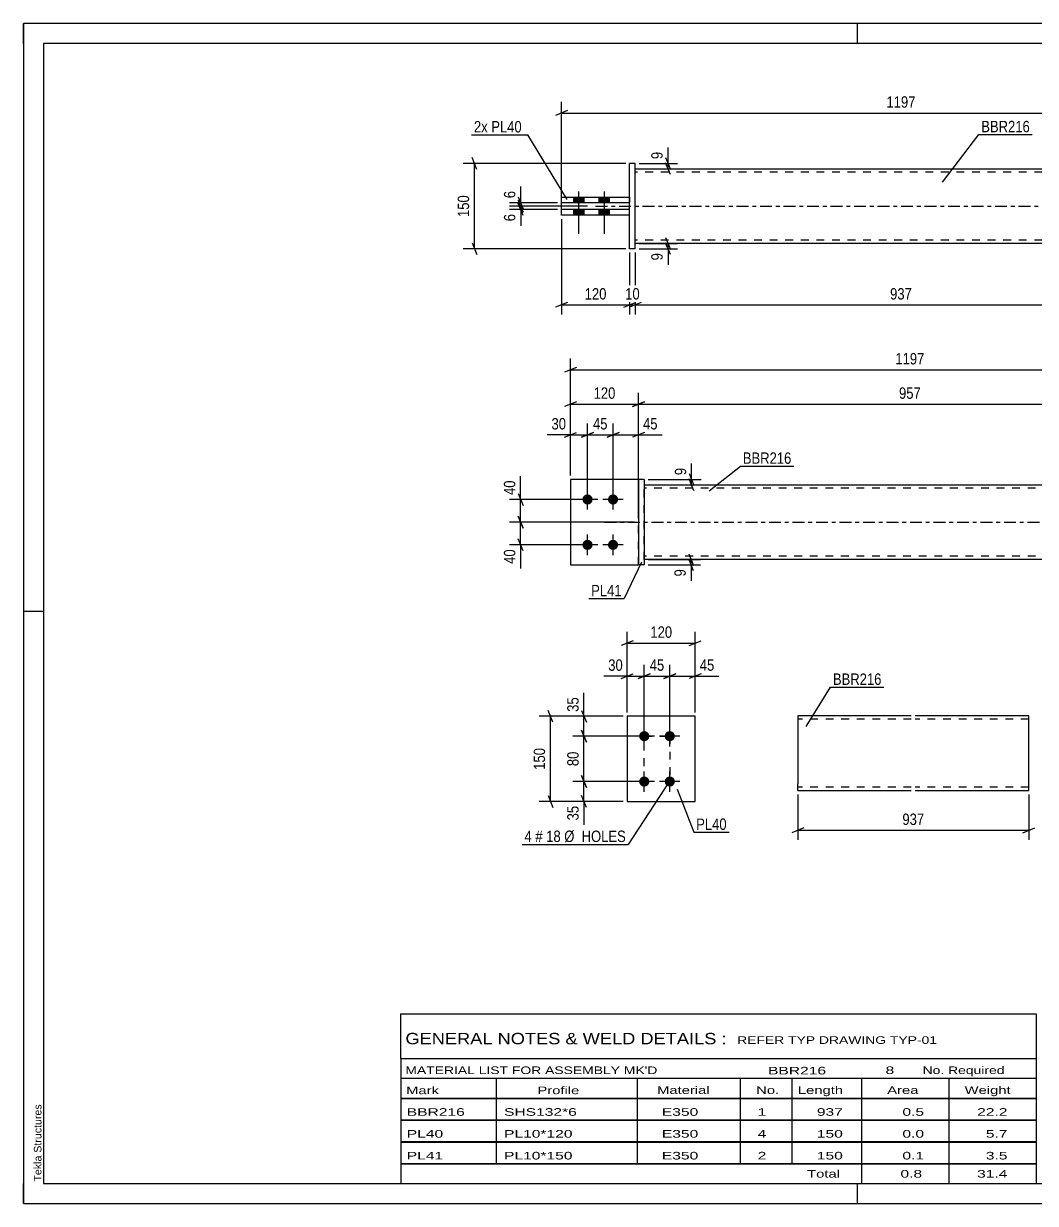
# Model space of a CAD drawing. Header units: millimetres. Extents: x 0 to 420, y 0 to 297.
# Drawn here: x 0 to 254.8, y 0 to 297 of the extents above; entities that cross this region are included whole.
import ezdxf

# ---------------------------------------------------------------- set-up
doc = ezdxf.new("R2010")
doc.units = ezdxf.units.MM
doc.linetypes.add('DXK_LINE_DOT2', pattern=[3.9198, 1.9599, -1.9599])
doc.linetypes.add('DXK_LINE_DOT3', pattern=[5.9187, 2.979, -0.9799, 0.9799, -0.9799])
doc.styles.add('Arial', font='ARIAL.TTF', dxfattribs={"height": 0.2})
doc.styles.add('Arial Narrow', font='ARIALN.TTF', dxfattribs={"height": 0.2})

# ---------------------------------------------------------------- blocks, each defined once
blk = doc.blocks.new('Unknown-581633060-1163')
at = {"color": 5, "linetype": 'Continuous'}
for p, q in [((420, 297), (0, 297)), ((0, 297), (0, 0)), ((0, 292), (0, 297)), ((210, 292), (210, 297)), ((415, 292), (5, 292)), ((5, 292), (5, 5)), ((5, 149), (0, 149)), ((0, 0), (0, 5)), ((5, 5), (415, 5)), ((210, 0), (210, 5)), ((0, 0), (420, 0))]:
    blk.add_line(p, q, dxfattribs=at)
at = {"color": 174, "linetype": 'Continuous', "style": 'Arial'}
blk.add_text('Tekla Structures', height=1.9102, rotation=90, dxfattribs=at).set_placement((4.5, 5.5))
blk = doc.blocks.new('Part-581633060-1810 - 1791')
at = {"color": 2, "linetype": 'Continuous'}
for p, q in [((156.3, 180.92), (290.12, 180.92)), ((290.12, 162.06), (156.3, 162.06))]:
    blk.add_line(p, q, dxfattribs=at)
at = {"color": 7, "linetype": 'DXK_LINE_DOT2'}
for p, q in [((156.3, 162.06), (156.3, 180.92)), ((290.12, 180.06), (156.3, 180.06)), ((290.12, 162.06), (290.12, 180.92)), ((290.12, 162.92), (156.3, 162.92))]:
    blk.add_line(p, q, dxfattribs=at)
at = {"color": 7, "linetype": 'DXK_LINE_DOT3'}
blk.add_line((146.3, 171.49), (300.12, 171.49), dxfattribs=at)
blk = doc.blocks.new('Bolt-581633060-1799 - 1791')
at = {"linetype": 'Continuous'}
for points in [[(142.02, 175.92, -1), (142.02, 178.49, -1)], [(148.45, 175.92, -1), (148.45, 178.49, -1)], [(142.02, 164.49, -1), (142.02, 167.06, -1)], [(148.45, 164.49, -1), (148.45, 167.06, -1)]]:
    blk.add_hatch(color=1, dxfattribs=at).paths.add_polyline_path(points)
at = {"color": 1, "linetype": 'Continuous'}
for p, q in [((142.02, 174.64), (142.02, 179.78)), ((148.45, 174.64), (148.45, 179.78)), ((144.59, 177.21), (139.45, 177.21)), ((151.02, 177.21), (145.87, 177.21)), ((142.02, 163.21), (142.02, 168.35)), ((148.45, 163.21), (148.45, 168.35)), ((144.59, 165.78), (139.45, 165.78)), ((151.02, 165.78), (145.87, 165.78))]:
    blk.add_line(p, q, dxfattribs=at)
blk = doc.blocks.new('Part-581633060-1820 - 1791')
at = {"color": 2, "linetype": 'Continuous'}
for p, q in [((156.3, 182.21), (154.87, 182.21)), ((154.87, 182.21), (154.87, 160.78)), ((156.3, 182.21), (156.3, 160.78)), ((156.3, 160.78), (154.87, 160.78))]:
    blk.add_line(p, q, dxfattribs=at)
blk = doc.blocks.new('Part-581633060-1825 - 1791')
at = {"color": 7, "linetype": 'DXK_LINE_DOT2'}
for p, q in [((154.87, 182.21), (137.73, 182.21)), ((137.73, 182.21), (137.73, 160.78)), ((154.87, 160.78), (154.87, 182.21)), ((137.73, 160.78), (154.87, 160.78))]:
    blk.add_line(p, q, dxfattribs=at)
blk = doc.blocks.new('Part-581633060-1830 - 1791')
at = {"color": 2, "linetype": 'Continuous'}
for p, q in [((154.87, 182.21), (137.73, 182.21)), ((137.73, 182.21), (137.73, 160.78)), ((137.73, 160.78), (154.87, 160.78))]:
    blk.add_line(p, q, dxfattribs=at)
at = {"color": 7, "linetype": 'DXK_LINE_DOT2'}
blk.add_line((154.87, 160.78), (154.87, 182.21), dxfattribs=at)
blk = doc.blocks.new('Part-581633060-2156 - 2128')
at = {"color": 2, "linetype": 'Continuous'}
for p, q in [((154.06, 260.48), (287.87, 260.48)), ((287.87, 241.63), (154.06, 241.63))]:
    blk.add_line(p, q, dxfattribs=at)
at = {"color": 7, "linetype": 'DXK_LINE_DOT2'}
for p, q in [((154.06, 241.63), (154.06, 260.48)), ((287.87, 259.63), (154.06, 259.63)), ((287.87, 260.48), (287.87, 241.63)), ((287.87, 242.48), (154.06, 242.48))]:
    blk.add_line(p, q, dxfattribs=at)
at = {"color": 7, "linetype": 'DXK_LINE_DOT3'}
blk.add_line((144.06, 251.05), (297.87, 251.05), dxfattribs=at)
blk = doc.blocks.new('Part-581633060-2140 - 2128')
at = {"color": 2, "linetype": 'Continuous'}
for p, q in [((154.06, 261.77), (152.63, 261.77)), ((152.63, 240.34), (152.63, 261.77)), ((154.06, 240.34), (154.06, 261.77)), ((154.06, 240.34), (152.63, 240.34))]:
    blk.add_line(p, q, dxfattribs=at)
blk = doc.blocks.new('Part-581633060-2150 - 2128')
at = {"color": 2, "linetype": 'Continuous'}
for p, q in [((152.63, 250.2), (135.49, 250.2)), ((135.49, 248.77), (135.49, 250.2)), ((152.63, 248.77), (152.63, 250.2)), ((152.63, 248.77), (135.49, 248.77))]:
    blk.add_line(p, q, dxfattribs=at)
blk = doc.blocks.new('Part-581633060-2145 - 2128')
at = {"color": 2, "linetype": 'Continuous'}
for p, q in [((135.49, 253.34), (152.63, 253.34)), ((135.49, 251.91), (135.49, 253.34)), ((152.63, 253.34), (152.63, 251.91)), ((152.63, 251.91), (135.49, 251.91))]:
    blk.add_line(p, q, dxfattribs=at)
blk = doc.blocks.new('Bolt-581633060-2158 - 2128')
at = {"linetype": 'Continuous'}
for points in [[(138.49, 251.91), (141.06, 251.91), (141.06, 253.34), (138.49, 253.34)], [(138.49, 251.91), (141.06, 251.91), (141.06, 253.34), (138.49, 253.34)], [(144.91, 251.91), (147.49, 251.91), (147.49, 253.34), (144.91, 253.34)], [(144.91, 251.91), (147.49, 251.91), (147.49, 253.34), (144.91, 253.34)], [(138.49, 248.77), (141.06, 248.77), (141.06, 250.2), (138.49, 250.2)], [(138.49, 248.77), (141.06, 248.77), (141.06, 250.2), (138.49, 250.2)], [(144.91, 248.77), (147.49, 248.77), (147.49, 250.2), (144.91, 250.2)], [(144.91, 248.77), (147.49, 248.77), (147.49, 250.2), (144.91, 250.2)]]:
    blk.add_hatch(color=1, dxfattribs=at).paths.add_polyline_path(points)
at = {"color": 1, "linetype": 'Continuous'}
for p, q in [((138.49, 253.34), (138.49, 251.91)), ((138.49, 253.34), (138.49, 251.91)), ((139.77, 254.77), (139.77, 244.05)), ((139.77, 254.77), (139.77, 244.05)), ((141.06, 253.34), (141.06, 251.91)), ((141.06, 253.34), (141.06, 251.91)), ((144.91, 253.34), (144.91, 251.91)), ((144.91, 253.34), (144.91, 251.91)), ((146.2, 254.77), (146.2, 244.05)), ((146.2, 254.77), (146.2, 244.05)), ((147.49, 253.34), (147.49, 251.91)), ((147.49, 253.34), (147.49, 251.91)), ((138.49, 250.2), (138.49, 248.77)), ((138.49, 250.2), (138.49, 248.77)), ((141.06, 250.2), (141.06, 248.77)), ((141.06, 250.2), (141.06, 248.77)), ((144.91, 250.2), (144.91, 248.77)), ((144.91, 250.2), (144.91, 248.77)), ((147.49, 250.2), (147.49, 248.77)), ((147.49, 250.2), (147.49, 248.77))]:
    blk.add_line(p, q, dxfattribs=at)
blk = doc.blocks.new('Bolt-581633060-1444 - 1410')
at = {"linetype": 'Continuous'}
for points in [[(156.31, 116.33, -1), (156.31, 118.91, -1)], [(162.73, 116.33, -1), (162.73, 118.91, -1)], [(156.31, 104.91, -1), (156.31, 107.48, -1)], [(162.73, 104.91, -1), (162.73, 107.48, -1)]]:
    blk.add_hatch(color=1, dxfattribs=at).paths.add_polyline_path(points)
at = {"color": 1, "linetype": 'Continuous'}
for p, q in [((156.31, 115.05), (156.31, 120.19)), ((162.73, 115.05), (162.73, 120.19)), ((158.88, 117.62), (153.73, 117.62)), ((165.31, 117.62), (160.16, 117.62)), ((156.31, 103.62), (156.31, 108.76)), ((162.73, 103.62), (162.73, 108.76)), ((158.88, 106.19), (153.73, 106.19)), ((165.31, 106.19), (160.16, 106.19))]:
    blk.add_line(p, q, dxfattribs=at)
blk = doc.blocks.new('Part-581633060-1459 - 1410')
at = {"color": 2, "linetype": 'Continuous'}
for p, q in [((169.16, 122.62), (152.02, 122.62)), ((152.02, 122.62), (152.02, 101.19)), ((169.16, 101.19), (169.16, 122.62)), ((152.02, 101.19), (169.16, 101.19))]:
    blk.add_line(p, q, dxfattribs=at)
blk = doc.blocks.new('Part-581633060-1273 - 1255')
at = {"color": 2, "linetype": 'Continuous'}
for p, q in [((194.99, 122.77), (194.99, 105.63)), ((223.56, 122.77), (194.99, 122.77)), ((253.13, 122.77), (224.56, 122.77)), ((253.13, 103.92), (253.13, 122.77)), ((194.99, 104.42), (194.99, 105.63)), ((194.99, 104.05), (194.99, 104.42)), ((194.99, 103.92), (194.99, 104.05)), ((194.99, 103.92), (223.56, 103.92)), ((224.56, 103.92), (253.13, 103.92))]:
    blk.add_line(p, q, dxfattribs=at)
at = {"color": 7, "linetype": 'DXK_LINE_DOT2'}
for p, q in [((223.56, 121.92), (194.99, 121.92)), ((253.13, 121.92), (224.56, 121.92)), ((194.99, 104.42), (194.99, 105.63)), ((194.99, 104.77), (194.99, 104.84)), ((194.99, 104.77), (194.99, 104.84)), ((223.56, 104.77), (194.99, 104.77)), ((253.13, 104.77), (224.56, 104.77)), ((253.13, 104.77), (253.13, 104.84))]:
    blk.add_line(p, q, dxfattribs=at)
blk = doc.blocks.new('Rectangle-581633060-1568 - 1410')
at = {"color": 1, "linetype": 'DXK_LINE_DOT2'}
blk.add_lwpolyline([(156.31, 117.62), (162.73, 117.62), (162.73, 106.19), (156.31, 106.19), (156.31, 117.62)], close=True, dxfattribs=at)
blk = doc.blocks.new('StraightDimension-581633060-1869 - 1791')
at = {"color": 7, "linetype": 'Continuous'}
for p, q in [((124.58, 172.99), (125.78, 169.99)), ((153.87, 171.49), (122.33, 171.49)), ((125.18, 165.78), (125.18, 171.49)), ((125.78, 164.28), (124.58, 167.28)), ((141.02, 165.78), (122.33, 165.78))]:
    blk.add_line(p, q, dxfattribs=at)
at = {"color": 0}
blk.add_wipeout([(124.43, 165.25), (120.23, 165.25), (120.23, 160.4), (124.43, 160.4)], dxfattribs=at)
at = {"color": 7, "linetype": 'Continuous'}
blk.add_line((125.18, 165.78), (125.18, 159.87), dxfattribs=at)
blk.add_line((125.18, 165.78), (125.18, 159.87), dxfattribs=at)
at = {"color": 3, "style": 'Arial Narrow'}
blk.add_text('40', height=2.863, rotation=90.0002, dxfattribs=at).set_placement((123.83, 161))
blk = doc.blocks.new('StraightDimension-581633060-2023 - 1791')
at = {"color": 7, "linetype": 'Continuous'}
for p, q in [((137.73, 183.21), (137.73, 212.71)), ((308.69, 183.21), (308.69, 212.71)), ((139.23, 210.46), (136.23, 209.26)), ((137.73, 209.86), (308.69, 209.86)), ((307.19, 209.26), (310.19, 210.46))]:
    blk.add_line(p, q, dxfattribs=at)
at = {"color": 0}
blk.add_wipeout([(227.47, 210.61), (227.47, 214.81), (218.95, 214.81), (218.95, 210.61)], dxfattribs=at)
at = {"color": 3, "style": 'Arial Narrow'}
blk.add_text('1197', height=2.863, dxfattribs=at).set_placement((219.55, 211.21))
blk = doc.blocks.new('StraightDimension-581633060-1988 - 1791')
at = {"color": 7, "linetype": 'Continuous'}
for p, q in [((137.73, 183.21), (137.73, 204.05)), ((154.87, 172.49), (154.87, 204.05)), ((139.23, 201.8), (136.23, 200.6)), ((137.73, 201.2), (154.87, 201.2)), ((153.37, 200.6), (156.37, 201.8))]:
    blk.add_line(p, q, dxfattribs=at)
at = {"color": 0}
blk.add_wipeout([(149.64, 201.95), (149.64, 206.15), (142.96, 206.15), (142.96, 201.95)], dxfattribs=at)
at = {"color": 3, "style": 'Arial Narrow'}
blk.add_text('120', height=2.863, dxfattribs=at).set_placement((143.56, 202.55))
blk = doc.blocks.new('StraightDimension-581633060-1924 - 1791')
at = {"color": 7, "linetype": 'Continuous'}
for p, q in [((142.02, 178.21), (142.02, 196.33)), ((148.45, 178.21), (148.45, 196.33)), ((140.52, 192.88), (143.52, 194.08)), ((142.02, 193.48), (148.45, 193.48)), ((149.95, 194.08), (146.95, 192.88))]:
    blk.add_line(p, q, dxfattribs=at)
at = {"color": 0}
blk.add_wipeout([(147.66, 194.23), (147.66, 198.43), (142.8, 198.43), (142.8, 194.23)], dxfattribs=at)
at = {"color": 3, "style": 'Arial Narrow'}
blk.add_text('45', height=2.863, dxfattribs=at).set_placement((143.4, 194.83))
blk = doc.blocks.new('StraightDimension-581633060-1860 - 1791')
at = {"color": 7, "linetype": 'Continuous'}
for p, q in [((167.5, 163.56), (168.7, 160.56)), ((157.3, 162.06), (170.5, 162.06)), ((157.3, 160.78), (170.5, 160.78)), ((168.7, 159.28), (167.5, 162.28)), ((168.1, 160.78), (168.1, 162.06))]:
    blk.add_line(p, q, dxfattribs=at)
at = {"color": 0}
blk.add_wipeout([(167.35, 160.25), (163.15, 160.25), (163.15, 157.23), (167.35, 157.23)], dxfattribs=at)
at = {"color": 7, "linetype": 'Continuous'}
blk.add_line((168.1, 160.78), (168.1, 156.7), dxfattribs=at)
blk.add_line((168.1, 160.78), (168.1, 156.7), dxfattribs=at)
at = {"color": 3, "style": 'Arial Narrow'}
blk.add_text('9', height=2.86, rotation=90.0002, dxfattribs=at).set_placement((166.75, 157.83))
blk = doc.blocks.new('StraightDimension-581633060-1878 - 1791')
at = {"color": 7, "linetype": 'Continuous'}
for p, q in [((124.58, 178.71), (125.78, 175.71)), ((141.02, 177.21), (122.33, 177.21)), ((125.18, 171.49), (125.18, 177.21)), ((125.78, 169.99), (124.58, 172.99)), ((153.87, 171.49), (122.33, 171.49))]:
    blk.add_line(p, q, dxfattribs=at)
at = {"color": 0}
blk.add_wipeout([(124.43, 182.59), (120.23, 182.59), (120.23, 177.73), (124.43, 177.73)], dxfattribs=at)
at = {"color": 7, "linetype": 'Continuous'}
blk.add_line((125.18, 177.21), (125.18, 183.11), dxfattribs=at)
blk.add_line((125.18, 177.21), (125.18, 183.11), dxfattribs=at)
at = {"color": 3, "style": 'Arial Narrow'}
blk.add_text('40', height=2.863, rotation=90.0002, dxfattribs=at).set_placement((123.83, 178.33))
blk = doc.blocks.new('StraightDimension-581633060-1908 - 1791')
at = {"color": 7, "linetype": 'Continuous'}
for p, q in [((148.45, 178.21), (148.45, 196.33)), ((154.87, 183.21), (154.87, 196.33)), ((146.95, 192.88), (149.95, 194.08)), ((148.45, 193.48), (154.87, 193.48)), ((156.37, 194.08), (153.37, 192.88))]:
    blk.add_line(p, q, dxfattribs=at)
at = {"color": 0}
blk.add_wipeout([(160.26, 194.23), (160.26, 198.43), (155.4, 198.43), (155.4, 194.23)], dxfattribs=at)
at = {"color": 7, "linetype": 'Continuous'}
blk.add_line((154.87, 193.48), (160.78, 193.48), dxfattribs=at)
blk.add_line((154.87, 193.48), (160.78, 193.48), dxfattribs=at)
at = {"color": 3, "style": 'Arial Narrow'}
blk.add_text('45', height=2.863, dxfattribs=at).set_placement((156, 194.83))
blk = doc.blocks.new('StraightDimension-581633060-1937 - 1791')
at = {"color": 7, "linetype": 'Continuous'}
for p, q in [((137.73, 183.21), (137.73, 196.33)), ((142.02, 178.21), (142.02, 196.33)), ((136.23, 192.88), (139.23, 194.08)), ((137.73, 193.48), (142.02, 193.48)), ((143.52, 194.08), (140.52, 192.88))]:
    blk.add_line(p, q, dxfattribs=at)
at = {"color": 0}
blk.add_wipeout([(137.21, 194.23), (137.21, 198.43), (132.35, 198.43), (132.35, 194.23)], dxfattribs=at)
at = {"color": 7, "linetype": 'Continuous'}
blk.add_line((137.73, 193.48), (131.82, 193.48), dxfattribs=at)
blk.add_line((137.73, 193.48), (131.82, 193.48), dxfattribs=at)
at = {"color": 3, "style": 'Arial Narrow'}
blk.add_text('30', height=2.863, dxfattribs=at).set_placement((132.95, 194.83))
blk = doc.blocks.new('StraightDimension-581633060-1973 - 1791')
at = {"color": 7, "linetype": 'Continuous'}
for p, q in [((154.87, 172.49), (154.87, 204.05)), ((291.54, 183.21), (291.54, 204.05)), ((156.37, 201.8), (153.37, 200.6)), ((154.87, 201.2), (291.54, 201.2)), ((290.04, 200.6), (293.04, 201.8))]:
    blk.add_line(p, q, dxfattribs=at)
at = {"color": 0}
blk.add_wipeout([(226.55, 201.95), (226.55, 206.15), (219.87, 206.15), (219.87, 201.95)], dxfattribs=at)
at = {"color": 3, "style": 'Arial Narrow'}
blk.add_text('957', height=2.863, dxfattribs=at).set_placement((220.47, 202.55))
blk = doc.blocks.new('StraightDimension-581633060-2089 - 1791')
at = {"color": 7, "linetype": 'Continuous'}
for p, q in [((157.3, 182.21), (170.62, 182.21)), ((167.62, 183.71), (168.82, 180.71)), ((168.82, 179.42), (167.62, 182.42)), ((168.22, 180.92), (168.22, 182.21)), ((157.3, 180.92), (170.62, 180.92))]:
    blk.add_line(p, q, dxfattribs=at)
at = {"color": 0}
blk.add_wipeout([(167.47, 185.76), (163.27, 185.76), (163.27, 182.73), (167.47, 182.73)], dxfattribs=at)
at = {"color": 7, "linetype": 'Continuous'}
blk.add_line((168.22, 182.21), (168.22, 186.29), dxfattribs=at)
blk.add_line((168.22, 182.21), (168.22, 186.29), dxfattribs=at)
at = {"color": 3, "style": 'Arial Narrow'}
blk.add_text('9', height=2.86, rotation=90.0002, dxfattribs=at).set_placement((166.87, 183.33))
blk = doc.blocks.new('StraightDimension-581633060-2214 - 2128')
at = {"color": 7, "linetype": 'Continuous'}
for p, q in [((155.06, 261.77), (164.69, 261.77)), ((161.69, 263.27), (162.89, 260.27)), ((162.89, 258.98), (161.69, 261.98)), ((162.29, 260.48), (162.29, 261.77)), ((155.06, 260.48), (164.69, 260.48))]:
    blk.add_line(p, q, dxfattribs=at)
at = {"color": 0}
blk.add_wipeout([(161.54, 265.32), (157.34, 265.32), (157.34, 262.29), (161.54, 262.29)], dxfattribs=at)
at = {"color": 7, "linetype": 'Continuous'}
blk.add_line((162.29, 261.77), (162.29, 265.85), dxfattribs=at)
blk.add_line((162.29, 261.77), (162.29, 265.85), dxfattribs=at)
at = {"color": 3, "style": 'Arial Narrow'}
blk.add_text('9', height=2.86, rotation=90.0002, dxfattribs=at).set_placement((160.94, 262.89))
blk = doc.blocks.new('StraightDimension-581633060-2273 - 2128')
at = {"color": 7, "linetype": 'Continuous'}
for p, q in [((154.06, 239.34), (154.06, 223.79)), ((287.87, 239.34), (287.87, 223.79)), ((155.56, 226.79), (152.56, 225.59)), ((154.06, 226.19), (287.87, 226.19)), ((286.37, 225.59), (289.37, 226.79))]:
    blk.add_line(p, q, dxfattribs=at)
at = {"color": 0}
blk.add_wipeout([(224.31, 226.94), (224.31, 231.14), (217.62, 231.14), (217.62, 226.94)], dxfattribs=at)
at = {"color": 3, "style": 'Arial Narrow'}
blk.add_text('937', height=2.863, dxfattribs=at).set_placement((218.22, 227.54))
blk = doc.blocks.new('StraightDimension-581633060-2162 - 2128')
at = {"color": 7, "linetype": 'Continuous'}
for p, q in [((124.59, 253.41), (125.79, 250.41)), ((125.79, 249.55), (124.59, 252.55)), ((134.49, 251.91), (122.34, 251.91)), ((141.99, 251.05), (122.34, 251.05)), ((125.19, 251.05), (125.19, 251.91))]:
    blk.add_line(p, q, dxfattribs=at)
at = {"color": 0}
blk.add_wipeout([(124.44, 255.46), (120.24, 255.46), (120.24, 252.44), (124.44, 252.44)], dxfattribs=at)
at = {"color": 7, "linetype": 'Continuous'}
blk.add_line((125.19, 251.91), (125.19, 255.99), dxfattribs=at)
blk.add_line((125.19, 251.91), (125.19, 255.99), dxfattribs=at)
at = {"color": 3, "style": 'Arial Narrow'}
blk.add_text('6', height=2.86, rotation=90.0002, dxfattribs=at).set_placement((123.84, 253.04))
blk = doc.blocks.new('StraightDimension-581633060-2174 - 2128')
at = {"color": 7, "linetype": 'Continuous'}
for p, q in [((124.59, 252.55), (125.79, 249.55)), ((141.99, 251.05), (122.34, 251.05)), ((134.49, 250.2), (122.34, 250.2)), ((125.79, 248.7), (124.59, 251.7)), ((125.19, 250.2), (125.19, 251.05))]:
    blk.add_line(p, q, dxfattribs=at)
at = {"color": 0}
blk.add_wipeout([(124.44, 249.67), (120.24, 249.67), (120.24, 246.64), (124.44, 246.64)], dxfattribs=at)
at = {"color": 7, "linetype": 'Continuous'}
blk.add_line((125.19, 250.2), (125.19, 246.12), dxfattribs=at)
blk.add_line((125.19, 250.2), (125.19, 246.12), dxfattribs=at)
at = {"color": 3, "style": 'Arial Narrow'}
blk.add_text('6', height=2.86, rotation=90.0002, dxfattribs=at).set_placement((123.84, 247.24))
blk = doc.blocks.new('StraightDimension-581633060-2254 - 2128')
at = {"color": 7, "linetype": 'Continuous'}
for p, q in [((135.49, 247.77), (135.49, 223.79)), ((152.63, 239.34), (152.63, 223.79)), ((136.99, 226.79), (133.99, 225.59)), ((135.49, 226.19), (152.63, 226.19)), ((151.13, 225.59), (154.13, 226.79))]:
    blk.add_line(p, q, dxfattribs=at)
at = {"color": 0}
blk.add_wipeout([(147.4, 226.94), (147.4, 231.14), (140.71, 231.14), (140.71, 226.94)], dxfattribs=at)
at = {"color": 3, "style": 'Arial Narrow'}
blk.add_text('120', height=2.863, dxfattribs=at).set_placement((141.31, 227.54))
blk = doc.blocks.new('StraightDimension-581633060-2264 - 2128')
at = {"color": 7, "linetype": 'Continuous'}
for p, q in [((152.63, 239.34), (152.63, 223.79)), ((154.06, 239.34), (154.06, 223.79)), ((151.13, 225.59), (154.13, 226.79)), ((155.56, 226.79), (152.56, 225.59)), ((152.63, 226.19), (154.06, 226.19))]:
    blk.add_line(p, q, dxfattribs=at)
at = {"color": 0}
blk.add_wipeout([(155.77, 226.94), (155.77, 231.14), (150.91, 231.14), (150.91, 226.94)], dxfattribs=at)
at = {"color": 3, "style": 'Arial Narrow'}
blk.add_text('10', height=2.863, dxfattribs=at).set_placement((151.51, 227.54))
blk = doc.blocks.new('StraightDimension-581633060-2282 - 2128')
at = {"color": 7, "linetype": 'Continuous'}
for p, q in [((135.49, 249.77), (135.49, 277.34)), ((306.44, 249.77), (306.44, 277.34)), ((136.99, 275.09), (133.99, 273.89)), ((135.49, 274.49), (306.44, 274.49)), ((304.94, 273.89), (307.94, 275.09))]:
    blk.add_line(p, q, dxfattribs=at)
at = {"color": 0}
blk.add_wipeout([(225.22, 275.24), (225.22, 279.44), (216.71, 279.44), (216.71, 275.24)], dxfattribs=at)
at = {"color": 3, "style": 'Arial Narrow'}
blk.add_text('1197', height=2.863, dxfattribs=at).set_placement((217.31, 275.84))
blk = doc.blocks.new('StraightDimension-581633060-2293 - 2128')
at = {"color": 7, "linetype": 'Continuous'}
for p, q in [((151.63, 261.77), (110.7, 261.77)), ((114.15, 260.27), (112.95, 263.27)), ((113.55, 240.34), (113.55, 261.77)), ((112.95, 241.84), (114.15, 238.84)), ((151.63, 240.34), (110.7, 240.34))]:
    blk.add_line(p, q, dxfattribs=at)
at = {"color": 0}
blk.add_wipeout([(112.8, 254.4), (108.6, 254.4), (108.6, 247.71), (112.8, 247.71)], dxfattribs=at)
at = {"color": 3, "style": 'Arial Narrow'}
blk.add_text('150', height=2.863, rotation=90.0002, dxfattribs=at).set_placement((112.2, 248.31))
blk = doc.blocks.new('StraightDimension-581633060-2304 - 2128')
at = {"color": 7, "linetype": 'Continuous'}
for p, q in [((155.06, 241.63), (164.69, 241.63)), ((161.69, 243.13), (162.89, 240.13)), ((162.89, 238.84), (161.69, 241.84)), ((162.29, 240.34), (162.29, 241.63)), ((155.06, 240.34), (164.69, 240.34))]:
    blk.add_line(p, q, dxfattribs=at)
at = {"color": 0}
blk.add_wipeout([(161.54, 239.82), (157.34, 239.82), (157.34, 236.79), (161.54, 236.79)], dxfattribs=at)
at = {"color": 7, "linetype": 'Continuous'}
blk.add_line((162.29, 240.34), (162.29, 236.26), dxfattribs=at)
blk.add_line((162.29, 240.34), (162.29, 236.26), dxfattribs=at)
at = {"color": 3, "style": 'Arial Narrow'}
blk.add_text('9', height=2.86, rotation=90.0002, dxfattribs=at).set_placement((160.94, 237.39))
blk = doc.blocks.new('StraightDimension-581633060-1474 - 1410')
at = {"color": 7, "linetype": 'Continuous'}
for p, q in [((140.53, 119.12), (141.73, 116.12)), ((155.31, 117.62), (138.28, 117.62)), ((141.13, 106.19), (141.13, 117.62)), ((141.73, 104.69), (140.53, 107.69)), ((155.31, 106.19), (138.28, 106.19))]:
    blk.add_line(p, q, dxfattribs=at)
at = {"color": 0}
blk.add_wipeout([(140.38, 114.33), (136.18, 114.33), (136.18, 109.48), (140.38, 109.48)], dxfattribs=at)
at = {"color": 3, "style": 'Arial Narrow'}
blk.add_text('80', height=2.863, rotation=90.0002, dxfattribs=at).set_placement((139.78, 110.08))
blk = doc.blocks.new('StraightDimension-581633060-1484 - 1410')
at = {"color": 7, "linetype": 'Continuous'}
for p, q in [((151.02, 122.62), (138.28, 122.62)), ((140.53, 124.12), (141.73, 121.12)), ((141.13, 117.62), (141.13, 122.62)), ((141.73, 116.12), (140.53, 119.12)), ((155.31, 117.62), (138.28, 117.62))]:
    blk.add_line(p, q, dxfattribs=at)
at = {"color": 0}
blk.add_wipeout([(140.38, 128), (136.18, 128), (136.18, 123.15), (140.38, 123.15)], dxfattribs=at)
at = {"color": 7, "linetype": 'Continuous'}
blk.add_line((141.13, 122.62), (141.13, 128.53), dxfattribs=at)
blk.add_line((141.13, 122.62), (141.13, 128.53), dxfattribs=at)
at = {"color": 3, "style": 'Arial Narrow'}
blk.add_text('35', height=2.863, rotation=90.0002, dxfattribs=at).set_placement((139.78, 123.75))
blk = doc.blocks.new('StraightDimension-581633060-1461 - 1410')
at = {"color": 7, "linetype": 'Continuous'}
for p, q in [((140.53, 107.69), (141.73, 104.69)), ((155.31, 106.19), (138.28, 106.19)), ((141.13, 101.19), (141.13, 106.19)), ((151.02, 101.19), (138.28, 101.19)), ((141.73, 99.69), (140.53, 102.69))]:
    blk.add_line(p, q, dxfattribs=at)
at = {"color": 0}
blk.add_wipeout([(140.38, 100.67), (136.18, 100.67), (136.18, 95.81), (140.38, 95.81)], dxfattribs=at)
at = {"color": 7, "linetype": 'Continuous'}
blk.add_line((141.13, 101.19), (141.13, 95.29), dxfattribs=at)
blk.add_line((141.13, 101.19), (141.13, 95.29), dxfattribs=at)
at = {"color": 3, "style": 'Arial Narrow'}
blk.add_text('35', height=2.863, rotation=90.0002, dxfattribs=at).set_placement((139.78, 96.41))
blk = doc.blocks.new('StraightDimension-581633060-1498 - 1410')
at = {"color": 7, "linetype": 'Continuous'}
for p, q in [((151.02, 122.62), (129.82, 122.62)), ((133.27, 121.12), (132.07, 124.12)), ((132.67, 101.19), (132.67, 122.62)), ((151.02, 101.19), (129.82, 101.19)), ((132.07, 102.69), (133.27, 99.69))]:
    blk.add_line(p, q, dxfattribs=at)
at = {"color": 0}
blk.add_wipeout([(131.92, 115.25), (127.72, 115.25), (127.72, 108.56), (131.92, 108.56)], dxfattribs=at)
at = {"color": 3, "style": 'Arial Narrow'}
blk.add_text('150', height=2.863, rotation=90.0002, dxfattribs=at).set_placement((131.32, 109.16))
blk = doc.blocks.new('StraightDimension-581633060-1515 - 1410')
at = {"color": 7, "linetype": 'Continuous'}
for p, q in [((152.02, 123.62), (152.02, 135.59)), ((156.31, 118.62), (156.31, 135.59)), ((150.52, 132.14), (153.52, 133.34)), ((152.02, 132.74), (156.31, 132.74)), ((157.81, 133.34), (154.81, 132.14))]:
    blk.add_line(p, q, dxfattribs=at)
at = {"color": 0}
blk.add_wipeout([(151.5, 133.49), (151.5, 137.69), (146.64, 137.69), (146.64, 133.49)], dxfattribs=at)
at = {"color": 7, "linetype": 'Continuous'}
blk.add_line((152.02, 132.74), (146.11, 132.74), dxfattribs=at)
blk.add_line((152.02, 132.74), (146.11, 132.74), dxfattribs=at)
at = {"color": 3, "style": 'Arial Narrow'}
blk.add_text('30', height=2.863, dxfattribs=at).set_placement((147.24, 134.09))
blk = doc.blocks.new('StraightDimension-581633060-1528 - 1410')
at = {"color": 7, "linetype": 'Continuous'}
for p, q in [((156.31, 118.62), (156.31, 135.59)), ((162.73, 118.62), (162.73, 135.59)), ((154.81, 132.14), (157.81, 133.34)), ((156.31, 132.74), (162.73, 132.74)), ((164.23, 133.34), (161.23, 132.14))]:
    blk.add_line(p, q, dxfattribs=at)
at = {"color": 0}
blk.add_wipeout([(161.95, 133.49), (161.95, 137.69), (157.09, 137.69), (157.09, 133.49)], dxfattribs=at)
at = {"color": 3, "style": 'Arial Narrow'}
blk.add_text('45', height=2.863, dxfattribs=at).set_placement((157.69, 134.09))
blk = doc.blocks.new('StraightDimension-581633060-1538 - 1410')
at = {"color": 7, "linetype": 'Continuous'}
for p, q in [((162.73, 118.62), (162.73, 135.59)), ((169.16, 123.62), (169.16, 135.59)), ((161.23, 132.14), (164.23, 133.34)), ((162.73, 132.74), (169.16, 132.74)), ((170.66, 133.34), (167.66, 132.14))]:
    blk.add_line(p, q, dxfattribs=at)
at = {"color": 0}
blk.add_wipeout([(174.54, 133.49), (174.54, 137.69), (169.69, 137.69), (169.69, 133.49)], dxfattribs=at)
at = {"color": 7, "linetype": 'Continuous'}
blk.add_line((169.16, 132.74), (175.07, 132.74), dxfattribs=at)
blk.add_line((169.16, 132.74), (175.07, 132.74), dxfattribs=at)
at = {"color": 3, "style": 'Arial Narrow'}
blk.add_text('45', height=2.863, dxfattribs=at).set_placement((170.29, 134.09))
blk = doc.blocks.new('StraightDimension-581633060-1552 - 1410')
at = {"color": 7, "linetype": 'Continuous'}
for p, q in [((152.02, 123.62), (152.02, 143.89)), ((169.16, 123.62), (169.16, 143.89)), ((153.52, 141.64), (150.52, 140.44)), ((152.02, 141.04), (169.16, 141.04)), ((167.66, 140.44), (170.66, 141.64))]:
    blk.add_line(p, q, dxfattribs=at)
at = {"color": 0}
blk.add_wipeout([(163.93, 141.79), (163.93, 145.99), (157.25, 145.99), (157.25, 141.79)], dxfattribs=at)
at = {"color": 3, "style": 'Arial Narrow'}
blk.add_text('120', height=2.863, dxfattribs=at).set_placement((157.85, 142.39))
blk = doc.blocks.new('StraightDimension-581633060-1353 - 1255')
at = {"color": 7, "linetype": 'Continuous'}
for p, q in [((194.99, 102.92), (194.99, 91.52)), ((253.13, 102.92), (253.13, 91.52)), ((196.49, 94.52), (193.49, 93.32)), ((194.99, 93.92), (253.13, 93.92)), ((251.63, 93.32), (254.63, 94.52))]:
    blk.add_line(p, q, dxfattribs=at)
at = {"color": 0}
blk.add_wipeout([(227.41, 94.67), (227.41, 98.87), (220.72, 98.87), (220.72, 94.67)], dxfattribs=at)
at = {"color": 3, "style": 'Arial Narrow'}
blk.add_text('937', height=2.863, dxfattribs=at).set_placement((221.32, 95.27))
blk = doc.blocks.new('Unknown-581633060-3375')
at = {"color": 7, "linetype": 'Continuous'}
for p, q in [((95, 47.75), (255, 47.75)), ((95, 36.5), (95, 47.75)), ((255, 47.75), (255, 36.5)), ((95, 36.5), (255, 36.5)), ((95, 36.5), (95, 31.5)), ((255, 36.5), (255, 31.5)), ((95, 31.5), (255, 31.5)), ((95, 31.5), (95, 26.5)), ((119, 31.5), (119, 26.5)), ((154.5, 31.5), (154.5, 26.5)), ((180.5, 31.5), (180.5, 26.5)), ((193.5, 31.5), (193.5, 26.5)), ((211, 31.5), (211, 26.5)), ((233, 31.5), (233, 26.5)), ((255, 31.5), (255, 26.5)), ((95, 26.5), (255, 26.5)), ((95, 26.45), (95, 21.05)), ((95, 26.45), (255, 26.45)), ((119, 26.5), (119, 21)), ((154.5, 26.5), (154.5, 21)), ((180.5, 26.5), (180.5, 21)), ((193.5, 26.5), (193.5, 21)), ((211, 26.5), (211, 21)), ((233, 26.5), (233, 21)), ((255, 26.45), (255, 21.05)), ((95, 21.05), (255, 21.05)), ((95, 20.95), (95, 15.55)), ((95, 20.95), (255, 20.95)), ((119, 21), (119, 15.5)), ((154.5, 21), (154.5, 15.5)), ((180.5, 21), (180.5, 15.5)), ((193.5, 21), (193.5, 15.5)), ((211, 21), (211, 15.5)), ((233, 21), (233, 15.5)), ((255, 20.95), (255, 15.55)), ((95, 15.55), (255, 15.55)), ((95, 15.45), (95, 10.05)), ((95, 15.45), (255, 15.45)), ((119, 15.5), (119, 10)), ((154.5, 15.5), (154.5, 10)), ((180.5, 15.5), (180.5, 10)), ((193.5, 15.5), (193.5, 10)), ((211, 15.5), (211, 10)), ((233, 15.5), (233, 10)), ((255, 15.45), (255, 10.05)), ((95, 10.05), (255, 10.05)), ((95, 10), (255, 10)), ((95, 10), (95, 5)), ((211, 10), (211, 5)), ((233, 10), (233, 5)), ((255, 10), (255, 5)), ((95, 5), (255, 5))]:
    blk.add_line(p, q, dxfattribs=at)
at = {"color": 7, "style": 'Arial Narrow'}
for s, height, width, p in [('GENERAL NOTES & WELD DETAILS :', 2.8633, 1.4, (96.15, 40.06)), ('REFER TYP DRAWING TYP-01', 1.9089, 1.6, (179.7, 40.16)), ("MATERIAL LIST FOR ASSEMBLY MK'D", 1.9089, 1.6, (96.15, 32.56)), ('BBR216', 1.909, 1.794707, (187.48, 32.47)), ('8', 1.91, 1.794707, (217.08, 32.56)), ('No. Required', 1.9089, 1.6, (226.41, 32.56)), ('Mark', 1.909, 1.7, (96.34, 27.5)), ('Profile', 1.909, 1.7, (129.41, 27.5)), ('Material', 1.909, 1.7, (159.54, 27.56)), ('No.', 1.909, 1.7, (184.5, 27.56)), ('Length', 1.909, 1.7, (195, 27.56)), ('Area', 1.909, 1.7, (217.5, 27.56)), ('Weight', 1.909, 1.7, (237, 27.56))]:
    blk.add_text(s, height=height, dxfattribs=dict(at, width=width)).set_placement(p)
at = {"color": 7, "linetype": 'Continuous', "style": 'Arial Narrow'}
for s, height, width, p in [('BBR216', 1.909, 1.794707, (96.5, 22.06)), ('SHS132*6', 1.909, 1.794707, (121, 22.06)), ('E350', 1.909, 1.794707, (160.74, 22.06)), ('1', 1.91, 1.794707, (184.86, 22.06)), ('937', 1.909, 1.794707, (199.77, 22.06)), ('0.5', 1.909, 1.794707, (221.32, 22.06)), ('22.2', 1.909, 1.794707, (240.14, 22.06)), ('PL40', 1.909, 1.794707, (96.5, 16.56)), ('PL10*120', 1.909, 1.794707, (121, 16.56)), ('E350', 1.909, 1.794707, (160.74, 16.56)), ('4', 1.91, 1.794707, (184.86, 16.56)), ('150', 1.909, 1.794707, (199.77, 16.56)), ('0.0', 1.909, 1.794707, (221.32, 16.56)), ('5.7', 1.909, 1.794707, (242.33, 16.56)), ('PL41', 1.909, 1.794707, (96.5, 11.06)), ('PL10*150', 1.909, 1.794707, (121, 11.06)), ('E350', 1.909, 1.794707, (160.74, 11.06)), ('2', 1.91, 1.794707, (184.86, 11.06)), ('150', 1.909, 1.794707, (199.77, 11.06)), ('0.1', 1.909, 1.794707, (221.32, 11.06)), ('3.5', 1.909, 1.794707, (242.33, 11.06)), ('Total', 1.909, 1.7, (197.33, 6.5)), ('0.8', 1.909, 1.794707, (220.83, 6.5)), ('31.4', 1.909, 1.794707, (240.14, 6.5))]:
    blk.add_text(s, height=height, dxfattribs=dict(at, width=width)).set_placement(p)
blk = doc.blocks.new('Mark-581633060-1806 - 1791')
at = {"color": 0}
blk.add_wipeout([(193.37, 186.18), (193.37, 189.18), (181.13, 189.18), (181.13, 186.18)], dxfattribs=at)
blk.add_wipeout([(193.37, 186.18), (193.37, 189.18), (181.13, 189.18), (181.13, 186.18)], dxfattribs=at)
at = {"color": 30, "linetype": 'Continuous'}
for p, q in [((172.63, 179.34), (180.53, 185.58)), ((180.53, 185.58), (193.97, 185.58))]:
    blk.add_line(p, q, dxfattribs=at)
at = {"color": 3, "style": 'Arial Narrow'}
blk.add_text('BBR216', height=2.863, dxfattribs=at).set_placement((181.13, 186.18))
blk = doc.blocks.new('Mark-581633060-1816 - 1791')
at = {"color": 0}
blk.add_wipeout([(150.62, 152.84), (150.62, 155.84), (142.94, 155.84), (142.94, 152.84)], dxfattribs=at)
blk.add_wipeout([(150.62, 152.84), (150.62, 155.84), (142.94, 155.84), (142.94, 152.84)], dxfattribs=at)
at = {"color": 30, "linetype": 'Continuous'}
for p in [(155.64, 161.4), (142.34, 152.24)]:
    blk.add_line(p, (151.22, 152.24), dxfattribs=at)
at = {"color": 3, "style": 'Arial Narrow'}
blk.add_text('PL41', height=2.863, dxfattribs=at).set_placement((142.94, 152.84))
blk = doc.blocks.new('Mark-581633060-2152 - 2128')
at = {"color": 0}
blk.add_wipeout([(253.42, 269.65), (253.42, 272.65), (241.18, 272.65), (241.18, 269.65)], dxfattribs=at)
blk.add_wipeout([(253.42, 269.65), (253.42, 272.65), (241.18, 272.65), (241.18, 269.65)], dxfattribs=at)
at = {"color": 30, "linetype": 'Continuous'}
for p, q in [((231.44, 257.08), (240.58, 269.05)), ((240.58, 269.05), (254.02, 269.05))]:
    blk.add_line(p, q, dxfattribs=at)
at = {"color": 3, "style": 'Arial Narrow'}
blk.add_text('BBR216', height=2.863, dxfattribs=at).set_placement((241.18, 269.65))
blk = doc.blocks.new('MarkSet-581633060-2335 - 2128')
at = {"color": 30, "linetype": 'Continuous'}
blk.add_line((136.86, 252.72), (126.95, 269), dxfattribs=at)
at = {"color": 0}
blk.add_wipeout([(116.88, 269.6), (116.88, 272.6), (113.41, 272.6), (113.41, 269.6)], dxfattribs=at)
blk.add_wipeout([(116.88, 269.6), (116.88, 272.6), (113.41, 272.6), (113.41, 269.6)], dxfattribs=at)
blk.add_wipeout([(125.45, 269.6), (125.45, 272.6), (117.78, 272.6), (117.78, 269.6)], dxfattribs=at)
blk.add_wipeout([(125.45, 269.6), (125.45, 272.6), (117.78, 272.6), (117.78, 269.6)], dxfattribs=at)
at = {"color": 30, "linetype": 'Continuous'}
blk.add_line((112.81, 269), (126.95, 269), dxfattribs=at)
at = {"color": 3, "style": 'Arial Narrow'}
for s, p in [('2x', (113.41, 269.6)), ('PL40', (117.78, 269.6))]:
    blk.add_text(s, height=2.863, dxfattribs=at).set_placement(p)
blk = doc.blocks.new('Mark-581633060-1440 - 1410')
at = {"color": 0}
blk.add_wipeout([(127.98, 90.98), (127.98, 93.98), (126.15, 93.98), (126.15, 90.98)], dxfattribs=at)
blk.add_wipeout([(127.98, 90.98), (127.98, 93.98), (126.15, 93.98), (126.15, 90.98)], dxfattribs=at)
blk.add_wipeout([(130.71, 90.98), (130.71, 93.98), (128.88, 93.98), (128.88, 90.98)], dxfattribs=at)
blk.add_wipeout([(130.71, 90.98), (130.71, 93.98), (128.88, 93.98), (128.88, 90.98)], dxfattribs=at)
at = {"color": 3, "style": 'Arial Narrow'}
blk.add_text('4', height=2.86, dxfattribs=at).set_placement((126.15, 90.98))
at = {"color": 0}
blk.add_wipeout([(135.26, 90.98), (135.26, 93.98), (131.61, 93.98), (131.61, 90.98)], dxfattribs=at)
blk.add_wipeout([(135.26, 90.98), (135.26, 93.98), (131.61, 93.98), (131.61, 90.98)], dxfattribs=at)
at = {"color": 3, "style": 'Arial Narrow'}
blk.add_text('#', height=2.86, dxfattribs=at).set_placement((128.88, 90.98))
at = {"color": 0}
blk.add_wipeout([(151.69, 90.98), (151.69, 93.98), (136.16, 93.98), (136.16, 90.98)], dxfattribs=at)
blk.add_wipeout([(151.69, 90.98), (151.69, 93.98), (136.16, 93.98), (136.16, 90.98)], dxfattribs=at)
at = {"color": 7, "linetype": 'Continuous'}
for p in [(162.66, 106.29), (125.55, 90.38)]:
    blk.add_line(p, (152.29, 90.38), dxfattribs=at)
at = {"color": 3, "style": 'Arial Narrow'}
for s, p in [('18', (131.61, 90.98)), ('Ø  HOLES', (136.16, 90.98))]:
    blk.add_text(s, height=2.863, dxfattribs=at).set_placement(p)
blk = doc.blocks.new('Mark-581633060-1455 - 1410')
at = {"color": 0}
blk.add_wipeout([(177.07, 94.03), (177.07, 97.03), (169.39, 97.03), (169.39, 94.03)], dxfattribs=at)
blk.add_wipeout([(177.07, 94.03), (177.07, 97.03), (169.39, 97.03), (169.39, 94.03)], dxfattribs=at)
at = {"color": 30, "linetype": 'Continuous'}
for p, q in [((164.59, 104.3), (168.79, 93.43)), ((168.79, 93.43), (177.67, 93.43))]:
    blk.add_line(p, q, dxfattribs=at)
at = {"color": 3, "style": 'Arial Narrow'}
blk.add_text('PL40', height=2.863, dxfattribs=at).set_placement((169.39, 94.03))
blk = doc.blocks.new('Mark-581633060-1268 - 1255')
at = {"color": 0}
blk.add_wipeout([(216.06, 130.54), (216.06, 133.54), (203.82, 133.54), (203.82, 130.54)], dxfattribs=at)
blk.add_wipeout([(216.06, 130.54), (216.06, 133.54), (203.82, 133.54), (203.82, 130.54)], dxfattribs=at)
at = {"color": 30, "linetype": 'Continuous'}
for p, q in [((197.1, 120.03), (203.22, 129.94)), ((203.22, 129.94), (216.66, 129.94))]:
    blk.add_line(p, q, dxfattribs=at)
at = {"color": 3, "style": 'Arial Narrow'}
blk.add_text('BBR216', height=2.863, dxfattribs=at).set_placement((203.82, 130.54))

msp = doc.modelspace()

# ---------------------------------------------------------------- block references
for name in ['Unknown-581633060-1163', 'Part-581633060-2140 - 2128', 'Part-581633060-2156 - 2128', 'Part-581633060-2145 - 2128', 'Bolt-581633060-2158 - 2128', 'Part-581633060-2150 - 2128', 'Part-581633060-1825 - 1791', 'Part-581633060-1830 - 1791', 'Part-581633060-1820 - 1791', 'Bolt-581633060-1799 - 1791', 'Part-581633060-1810 - 1791', 'Part-581633060-1459 - 1410', 'Part-581633060-1273 - 1255', 'Bolt-581633060-1444 - 1410', 'Rectangle-581633060-1568 - 1410', 'Unknown-581633060-3375']:
    msp.add_blockref(name, (0, 0))

# ---------------------------------------------------------------- next in the draw order: block references
for name in ['StraightDimension-581633060-2214 - 2128', 'StraightDimension-581633060-2162 - 2128', 'StraightDimension-581633060-2273 - 2128', 'StraightDimension-581633060-2023 - 1791', 'StraightDimension-581633060-1869 - 1791', 'StraightDimension-581633060-1860 - 1791', 'Mark-581633060-1268 - 1255', 'StraightDimension-581633060-1474 - 1410', 'Mark-581633060-1455 - 1410', 'StraightDimension-581633060-1353 - 1255']:
    msp.add_blockref(name, (0, 0))

# ---------------------------------------------------------------- next in the draw order: block references
for name in ['StraightDimension-581633060-2174 - 2128', 'StraightDimension-581633060-1988 - 1791', 'Mark-581633060-1816 - 1791', 'StraightDimension-581633060-1484 - 1410', 'StraightDimension-581633060-1461 - 1410']:
    msp.add_blockref(name, (0, 0))

# ---------------------------------------------------------------- next in the draw order: block references
for name in ['StraightDimension-581633060-2282 - 2128', 'StraightDimension-581633060-2254 - 2128', 'StraightDimension-581633060-1924 - 1791', 'StraightDimension-581633060-1498 - 1410']:
    msp.add_blockref(name, (0, 0))

# ---------------------------------------------------------------- next in the draw order: block references
for name in ['Mark-581633060-2152 - 2128', 'StraightDimension-581633060-2264 - 2128', 'StraightDimension-581633060-1878 - 1791', 'StraightDimension-581633060-1515 - 1410', 'Mark-581633060-1440 - 1410']:
    msp.add_blockref(name, (0, 0))

# ---------------------------------------------------------------- next in the draw order: block references
for name in ['StraightDimension-581633060-2293 - 2128', 'StraightDimension-581633060-2304 - 2128', 'StraightDimension-581633060-1937 - 1791', 'StraightDimension-581633060-1908 - 1791', 'StraightDimension-581633060-1528 - 1410']:
    msp.add_blockref(name, (0, 0))

# ---------------------------------------------------------------- next in the draw order: block references
for name in ['MarkSet-581633060-2335 - 2128', 'StraightDimension-581633060-1973 - 1791', 'StraightDimension-581633060-1538 - 1410']:
    msp.add_blockref(name, (0, 0))

# ---------------------------------------------------------------- next in the draw order: block references
for name in ['Mark-581633060-1806 - 1791', 'StraightDimension-581633060-2089 - 1791', 'StraightDimension-581633060-1552 - 1410']:
    msp.add_blockref(name, (0, 0))

doc.saveas('drawing.dxf')
